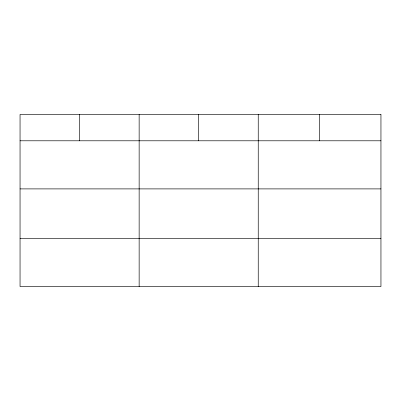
<?xml version="1.0" encoding="UTF-8"?>
<svg xmlns="http://www.w3.org/2000/svg" width="401" height="401" viewBox="0 0 401 401"><rect width="100%" height="100%" fill="white"/><g stroke="black" fill="none" stroke-linecap="round" stroke-linejoin="round"><path stroke-width="0.6" d="M20.05 140.791L380.95 140.791M20.05 188.896L380.95 188.896M20.05 238.455L380.95 238.455M319.597 114.445L319.597 140.791M258.244 114.445L258.244 286.555M198.695 114.445L198.695 140.791M139.147 114.445L139.147 286.555M79.599 114.445L79.599 140.791M380.95 114.445L20.05 114.445L20.05 286.555L380.95 286.555L380.95 114.445"/></g></svg>
